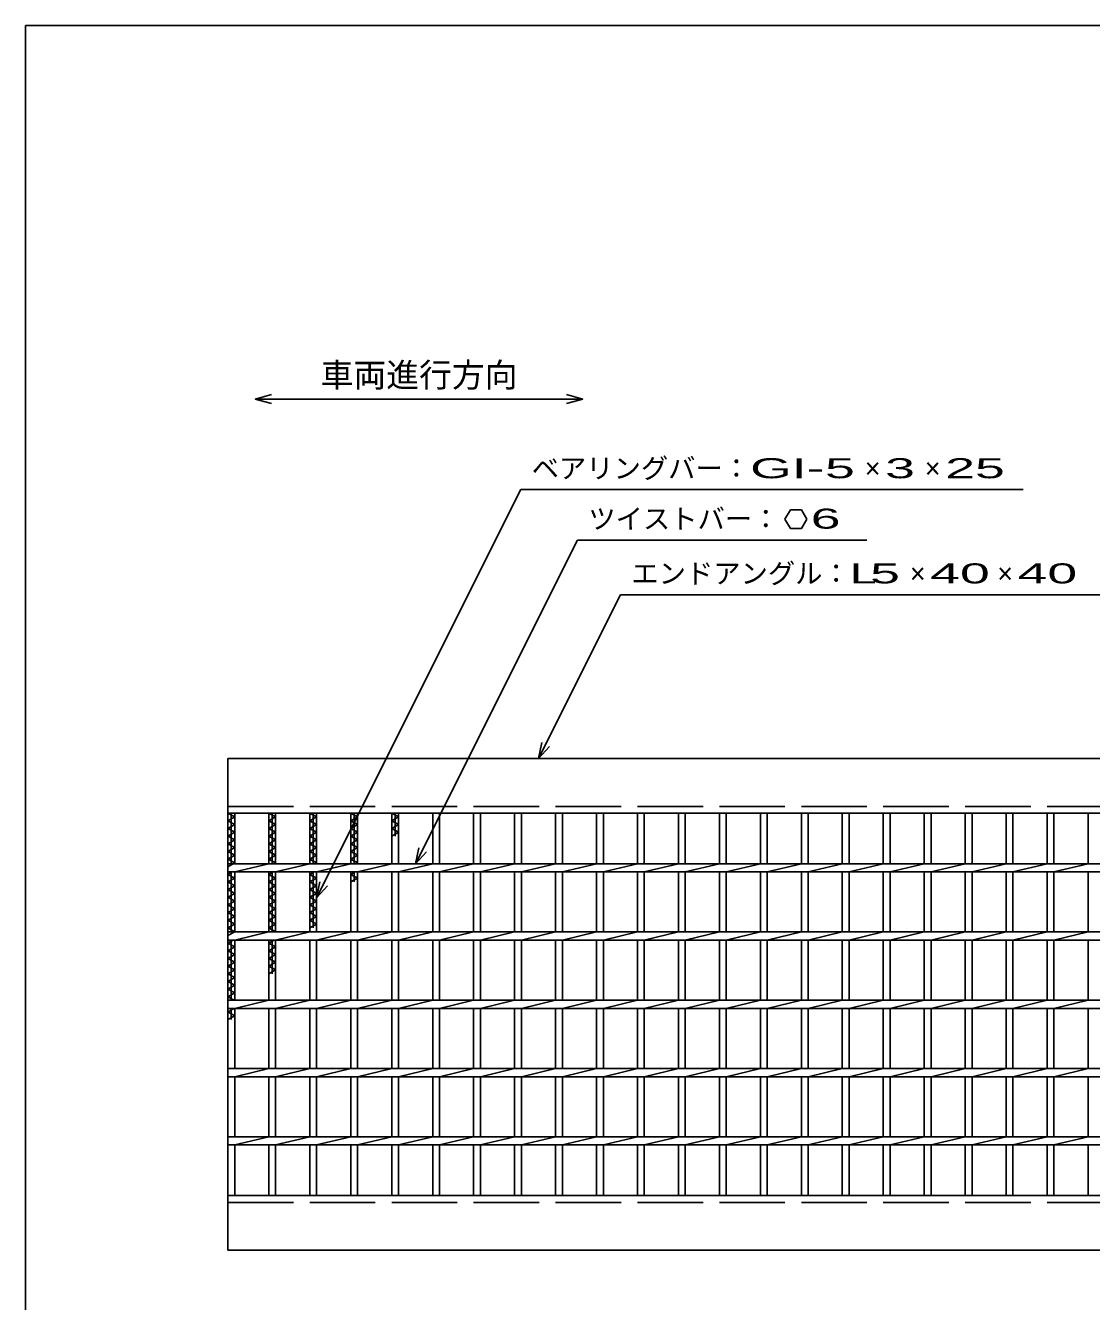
# Model space of a CAD drawing. Units: millimetres, scale not verified. Extents: x -1456 to 1385, y -1026 to 843.
# Drawn here: x -1383 to -602, y -92 to 843 of the extents above; entities that cross this region are included whole.
import ezdxf
from ezdxf.enums import TextEntityAlignment as Align

# ---------------------------------------------------------------- set-up
doc = ezdxf.new("R2010")
doc.units = ezdxf.units.MM
doc.header["$LTSCALE"] = 8
doc.linetypes.add('DASHED', pattern=[7.5, 6, -1.5])
for name, color, linetype, lineweight in [('0_2', 150, 'Continuous', 25), ('16', 3, 'Continuous', 25), ('22', 4, 'Continuous', 25)]:
    doc.layers.add(name, color=color, linetype=linetype, lineweight=lineweight)
doc.styles.add('ベクトル', font='')
doc.styles.get('ベクトル').set_extended_font_data('ベクトル')

msp = doc.modelspace()

# ---------------------------------------------------------------- linework, layer by layer
at = {"layer": '0_2'}
for p, q in [((-1383.2, -917.2), (-1383.2, 842.8)), ((-1383.2, 842.8), (1384.8, 842.8))]:
    msp.add_line(p, q, dxfattribs=at)
at = {"layer": '0_2', "color": 4}
for p, q in [((-1214.97, 569.27), (-1202.97, 572.47)), ((-974.97, 569.27), (-986.97, 572.47)), ((-1202.97, 566.07), (-1214.97, 569.27)), ((-1214.97, 569.27), (-974.97, 569.27)), ((-986.97, 566.07), (-974.97, 569.27))]:
    msp.add_line(p, q, dxfattribs=at)
at = {"layer": '16'}
for p, q in [((-1235, 306), (-240, 306)), ((-1235, 266), (-1235, 306)), ((-240, 266), (-1235, 266)), ((-1235, -14), (-1235, 266)), ((-1235, 266), (-1230, 266)), ((-1230, 263.2), (-1235, 266)), ((-1235, 260.4), (-1230, 263.2)), ((-1232.5, 229), (-1232.5, 266)), ((-1230, 229), (-1230, 266)), ((-1205, 229), (-1205, 266)), ((-1205, 266), (-1200, 266)), ((-1200, 263.2), (-1205, 266)), ((-1205, 260.4), (-1200, 263.2)), ((-1202.5, 229), (-1202.5, 266)), ((-1200, 229), (-1200, 266)), ((-1175, 229), (-1175, 266)), ((-1175, 266), (-1170, 266)), ((-1170, 263.2), (-1175, 266)), ((-1175, 260.4), (-1170, 263.2)), ((-1172.5, 229), (-1172.5, 266)), ((-1170, 229), (-1170, 266)), ((-1145, 229), (-1145, 266)), ((-1145, 266), (-1140, 266)), ((-1140, 263.2), (-1145, 266)), ((-1145, 260.4), (-1140, 263.2)), ((-1142.5, 229), (-1142.5, 266)), ((-1140, 229), (-1140, 266)), ((-1115, 229), (-1115, 266)), ((-1115, 266), (-1110, 266)), ((-1110, 263.2), (-1115, 266)), ((-1115, 260.4), (-1110, 263.2)), ((-1112.5, 249.2), (-1112.5, 266)), ((-1110, 229), (-1110, 266)), ((-1085, 229), (-1085, 266)), ((-1085, 266), (-1080, 266)), ((-1080, 229), (-1080, 266)), ((-1055, 229), (-1055, 266)), ((-1055, 266), (-1050, 266)), ((-1050, 229), (-1050, 266)), ((-1025, 229), (-1025, 266)), ((-1025, 266), (-1020, 266)), ((-1020, 229), (-1020, 266)), ((-995, 229), (-995, 266)), ((-995, 266), (-990, 266)), ((-990, 229), (-990, 266)), ((-965, 229), (-965, 266)), ((-965, 266), (-960, 266)), ((-960, 229), (-960, 266)), ((-935, 229), (-935, 266)), ((-935, 266), (-930, 266)), ((-930, 229), (-930, 266)), ((-905, 229), (-905, 266)), ((-905, 266), (-900, 266)), ((-900, 229), (-900, 266)), ((-875, 229), (-875, 266)), ((-875, 266), (-870, 266)), ((-870, 229), (-870, 266)), ((-845, 229), (-845, 266)), ((-845, 266), (-840, 266)), ((-840, 229), (-840, 266)), ((-815, 229), (-815, 266)), ((-815, 266), (-810, 266)), ((-810, 229), (-810, 266)), ((-785, 229), (-785, 266)), ((-785, 266), (-780, 266)), ((-780, 229), (-780, 266)), ((-755, 229), (-755, 266)), ((-755, 266), (-750, 266)), ((-750, 229), (-750, 266)), ((-725, 229), (-725, 266)), ((-725, 266), (-720, 266)), ((-720, 229), (-720, 266)), ((-695, 229), (-695, 266)), ((-695, 266), (-690, 266)), ((-690, 229), (-690, 266)), ((-665, 229), (-665, 266)), ((-665, 266), (-660, 266)), ((-660, 229), (-660, 266)), ((-635, 229), (-635, 266)), ((-635, 266), (-630, 266)), ((-630, 229), (-630, 266)), ((-605, 229), (-605, 266)), ((-605, 266), (-600, 266)), ((-1230, 257.6), (-1235, 260.4)), ((-1235, 254.8), (-1230, 257.6)), ((-1230, 252), (-1235, 254.8)), ((-1200, 257.6), (-1205, 260.4)), ((-1205, 254.8), (-1200, 257.6)), ((-1200, 252), (-1205, 254.8)), ((-1170, 257.6), (-1175, 260.4)), ((-1175, 254.8), (-1170, 257.6)), ((-1170, 252), (-1175, 254.8)), ((-1140, 257.6), (-1145, 260.4)), ((-1145, 254.8), (-1140, 257.6)), ((-1140, 252), (-1145, 254.8)), ((-1110, 257.6), (-1115, 260.4)), ((-1115, 254.8), (-1110, 257.6)), ((-1110, 252), (-1115, 254.8)), ((-1235, 249.2), (-1230, 252)), ((-1230, 246.4), (-1235, 249.2)), ((-1235, 243.6), (-1230, 246.4)), ((-1230, 240.8), (-1235, 243.6)), ((-1205, 249.2), (-1200, 252)), ((-1200, 246.4), (-1205, 249.2)), ((-1205, 243.6), (-1200, 246.4)), ((-1200, 240.8), (-1205, 243.6)), ((-1175, 249.2), (-1170, 252)), ((-1170, 246.4), (-1175, 249.2)), ((-1175, 243.6), (-1170, 246.4)), ((-1170, 240.8), (-1175, 243.6)), ((-1145, 249.2), (-1140, 252)), ((-1140, 246.4), (-1145, 249.2)), ((-1145, 243.6), (-1140, 246.4)), ((-1140, 240.8), (-1145, 243.6)), ((-1115, 249.2), (-1110, 252)), ((-1235, 238), (-1230, 240.8)), ((-1230, 235.2), (-1235, 238)), ((-1235, 232.4), (-1230, 235.2)), ((-1205, 238), (-1200, 240.8)), ((-1200, 235.2), (-1205, 238)), ((-1205, 232.4), (-1200, 235.2)), ((-1175, 238), (-1170, 240.8)), ((-1170, 235.2), (-1175, 238)), ((-1175, 232.4), (-1170, 235.2)), ((-1145, 238), (-1140, 240.8)), ((-1140, 235.2), (-1145, 238)), ((-1145, 232.4), (-1140, 235.2)), ((-1230, 229.6), (-1235, 232.4)), ((-1235, 226.8), (-1230, 229.6)), ((-1235, 229), (-240, 229)), ((-1235, 223), (-1235, 229)), ((-1230, 223), (-1205, 229)), ((-1200, 229.6), (-1205, 232.4)), ((-1201.07, 229), (-1200, 229.6)), ((-1200, 223), (-1175, 229)), ((-1170, 229.6), (-1175, 232.4)), ((-1171.07, 229), (-1170, 229.6)), ((-1170, 223), (-1145, 229)), ((-1140, 229.6), (-1145, 232.4)), ((-1141.07, 229), (-1140, 229.6)), ((-1140, 223), (-1115, 229)), ((-1110, 223), (-1085, 229)), ((-1080, 223), (-1055, 229)), ((-1050, 223), (-1025, 229)), ((-1020, 223), (-995, 229)), ((-990, 223), (-965, 229)), ((-960, 223), (-935, 229)), ((-930, 223), (-905, 229)), ((-900, 223), (-875, 229)), ((-870, 223), (-845, 229)), ((-840, 223), (-815, 229)), ((-810, 223), (-785, 229)), ((-780, 223), (-755, 229)), ((-750, 223), (-725, 229)), ((-720, 223), (-695, 229)), ((-690, 223), (-665, 229)), ((-660, 223), (-635, 229)), ((-630, 223), (-605, 229)), ((-1235, 223), (-240, 223)), ((-1235, 221.2), (-1231.79, 223)), ((-1230, 218.4), (-1235, 221.2)), ((-1235, 215.6), (-1230, 218.4)), ((-1230, 212.8), (-1235, 215.6)), ((-1232.5, 179), (-1232.5, 223)), ((-1230, 179), (-1230, 223)), ((-1205, 179), (-1205, 223)), ((-1205, 221.2), (-1201.79, 223)), ((-1200, 218.4), (-1205, 221.2)), ((-1205, 215.6), (-1200, 218.4)), ((-1200, 212.8), (-1205, 215.6)), ((-1202.5, 179), (-1202.5, 223)), ((-1200, 179), (-1200, 223)), ((-1175, 179), (-1175, 223)), ((-1175, 221.2), (-1171.79, 223)), ((-1170, 218.4), (-1175, 221.2)), ((-1175, 215.6), (-1170, 218.4)), ((-1170, 212.8), (-1175, 215.6)), ((-1172.5, 182), (-1172.5, 223)), ((-1170, 179), (-1170, 223)), ((-1145, 179), (-1145, 223)), ((-1145, 221.2), (-1141.79, 223)), ((-1140, 218.4), (-1145, 221.2)), ((-1145, 215.6), (-1140, 218.4)), ((-1142.5, 215.6), (-1142.5, 223)), ((-1140, 179), (-1140, 223)), ((-1115, 179), (-1115, 223)), ((-1110, 179), (-1110, 223)), ((-1085, 179), (-1085, 223)), ((-1080, 179), (-1080, 223)), ((-1055, 179), (-1055, 223)), ((-1050, 179), (-1050, 223)), ((-1025, 179), (-1025, 223)), ((-1020, 179), (-1020, 223)), ((-995, 179), (-995, 223)), ((-990, 179), (-990, 223)), ((-965, 179), (-965, 223)), ((-960, 179), (-960, 223)), ((-935, 179), (-935, 223)), ((-930, 179), (-930, 223)), ((-905, 179), (-905, 223)), ((-900, 179), (-900, 223)), ((-875, 179), (-875, 223)), ((-870, 179), (-870, 223)), ((-845, 179), (-845, 223)), ((-840, 179), (-840, 223)), ((-815, 179), (-815, 223)), ((-810, 179), (-810, 223)), ((-785, 179), (-785, 223)), ((-780, 179), (-780, 223)), ((-755, 179), (-755, 223)), ((-750, 179), (-750, 223)), ((-725, 179), (-725, 223)), ((-720, 179), (-720, 223)), ((-695, 179), (-695, 223)), ((-690, 179), (-690, 223)), ((-665, 179), (-665, 223)), ((-660, 179), (-660, 223)), ((-635, 179), (-635, 223)), ((-630, 179), (-630, 223)), ((-605, 179), (-605, 223)), ((-1235, 210), (-1230, 212.8)), ((-1230, 207.2), (-1235, 210)), ((-1235, 204.4), (-1230, 207.2)), ((-1205, 210), (-1200, 212.8)), ((-1200, 207.2), (-1205, 210)), ((-1205, 204.4), (-1200, 207.2)), ((-1175, 210), (-1170, 212.8)), ((-1170, 207.2), (-1175, 210)), ((-1175, 204.4), (-1170, 207.2)), ((-1230, 201.6), (-1235, 204.4)), ((-1235, 198.8), (-1230, 201.6)), ((-1230, 196), (-1235, 198.8)), ((-1200, 201.6), (-1205, 204.4)), ((-1205, 198.8), (-1200, 201.6)), ((-1200, 196), (-1205, 198.8)), ((-1170, 201.6), (-1175, 204.4)), ((-1175, 198.8), (-1170, 201.6)), ((-1170, 196), (-1175, 198.8)), ((-1235, 193.2), (-1230, 196)), ((-1230, 190.4), (-1235, 193.2)), ((-1235, 187.6), (-1230, 190.4)), ((-1230, 184.8), (-1235, 187.6)), ((-1205, 193.2), (-1200, 196)), ((-1200, 190.4), (-1205, 193.2)), ((-1205, 187.6), (-1200, 190.4)), ((-1200, 184.8), (-1205, 187.6)), ((-1175, 193.2), (-1170, 196)), ((-1170, 190.4), (-1175, 193.2)), ((-1175, 187.6), (-1170, 190.4)), ((-1170, 184.8), (-1175, 187.6)), ((-1235, 182), (-1230, 184.8)), ((-1230, 179.2), (-1235, 182)), ((-1235, 176.4), (-1230, 179.2)), ((-1235, 179), (-240, 179)), ((-1235, 173), (-1235, 179)), ((-1230, 173), (-1205, 179)), ((-1205, 182), (-1200, 184.8)), ((-1200, 179.2), (-1205, 182)), ((-1200.36, 179), (-1200, 179.2)), ((-1200, 173), (-1175, 179)), ((-1175, 182), (-1170, 184.8)), ((-1170, 173), (-1145, 179)), ((-1140, 173), (-1115, 179)), ((-1110, 173), (-1085, 179)), ((-1080, 173), (-1055, 179)), ((-1050, 173), (-1025, 179)), ((-1020, 173), (-995, 179)), ((-990, 173), (-965, 179)), ((-960, 173), (-935, 179)), ((-930, 173), (-905, 179)), ((-900, 173), (-875, 179)), ((-870, 173), (-845, 179)), ((-840, 173), (-815, 179)), ((-810, 173), (-785, 179)), ((-780, 173), (-755, 179)), ((-750, 173), (-725, 179)), ((-720, 173), (-695, 179)), ((-690, 173), (-665, 179)), ((-660, 173), (-635, 179)), ((-630, 173), (-605, 179)), ((-1235, 173), (-240, 173)), ((-1235, 170.8), (-1231.07, 173)), ((-1230, 168), (-1235, 170.8)), ((-1232.5, 129), (-1232.5, 173)), ((-1230, 129), (-1230, 173)), ((-1205, 129), (-1205, 173)), ((-1205, 170.8), (-1201.07, 173)), ((-1200, 168), (-1205, 170.8)), ((-1202.5, 148.4), (-1202.5, 173)), ((-1200, 129), (-1200, 173)), ((-1175, 129), (-1175, 173)), ((-1170, 129), (-1170, 173)), ((-1145, 129), (-1145, 173)), ((-1140, 129), (-1140, 173)), ((-1115, 129), (-1115, 173)), ((-1110, 129), (-1110, 173)), ((-1085, 129), (-1085, 173)), ((-1080, 129), (-1080, 173)), ((-1055, 129), (-1055, 173)), ((-1050, 129), (-1050, 173)), ((-1025, 129), (-1025, 173)), ((-1020, 129), (-1020, 173)), ((-995, 129), (-995, 173)), ((-990, 129), (-990, 173)), ((-965, 129), (-965, 173)), ((-960, 129), (-960, 173)), ((-935, 129), (-935, 173)), ((-930, 129), (-930, 173)), ((-905, 129), (-905, 173)), ((-900, 129), (-900, 173)), ((-875, 129), (-875, 173)), ((-870, 129), (-870, 173)), ((-845, 129), (-845, 173)), ((-840, 129), (-840, 173)), ((-815, 129), (-815, 173)), ((-810, 129), (-810, 173)), ((-785, 129), (-785, 173)), ((-780, 129), (-780, 173)), ((-755, 129), (-755, 173)), ((-750, 129), (-750, 173)), ((-725, 129), (-725, 173)), ((-720, 129), (-720, 173)), ((-695, 129), (-695, 173)), ((-690, 129), (-690, 173)), ((-665, 129), (-665, 173)), ((-660, 129), (-660, 173)), ((-635, 129), (-635, 173)), ((-630, 129), (-630, 173)), ((-605, 129), (-605, 173)), ((-1235, 165.2), (-1230, 168)), ((-1230, 162.4), (-1235, 165.2)), ((-1235, 159.6), (-1230, 162.4)), ((-1230, 156.8), (-1235, 159.6)), ((-1205, 165.2), (-1200, 168)), ((-1200, 162.4), (-1205, 165.2)), ((-1205, 159.6), (-1200, 162.4)), ((-1200, 156.8), (-1205, 159.6)), ((-1235, 154), (-1230, 156.8)), ((-1230, 151.2), (-1235, 154)), ((-1235, 148.4), (-1230, 151.2)), ((-1205, 154), (-1200, 156.8)), ((-1200, 151.2), (-1205, 154)), ((-1205, 148.4), (-1200, 151.2)), ((-1230, 145.6), (-1235, 148.4)), ((-1235, 142.8), (-1230, 145.6)), ((-1230, 140), (-1235, 142.8)), ((-1235, 137.2), (-1230, 140)), ((-1230, 134.4), (-1235, 137.2)), ((-1235, 131.6), (-1230, 134.4)), ((-1230.36, 129), (-1235, 131.6)), ((-1235, 129), (-240, 129)), ((-1235, 123), (-1235, 129)), ((-1235, 123), (-240, 123)), ((-1235, 120.4), (-1230.36, 123)), ((-1232.5, 114.8), (-1232.5, 123)), ((-1230, 123), (-1205, 129)), ((-1230, 79), (-1230, 123)), ((-1205, 79), (-1205, 123)), ((-1200, 123), (-1175, 129)), ((-1200, 79), (-1200, 123)), ((-1175, 79), (-1175, 123)), ((-1170, 123), (-1145, 129)), ((-1170, 79), (-1170, 123)), ((-1145, 79), (-1145, 123)), ((-1140, 123), (-1115, 129)), ((-1140, 79), (-1140, 123)), ((-1115, 79), (-1115, 123)), ((-1110, 123), (-1085, 129)), ((-1110, 79), (-1110, 123)), ((-1085, 79), (-1085, 123)), ((-1080, 123), (-1055, 129)), ((-1080, 79), (-1080, 123)), ((-1055, 79), (-1055, 123)), ((-1050, 123), (-1025, 129)), ((-1050, 79), (-1050, 123)), ((-1025, 79), (-1025, 123)), ((-1020, 123), (-995, 129)), ((-1020, 79), (-1020, 123)), ((-995, 79), (-995, 123)), ((-990, 123), (-965, 129)), ((-990, 79), (-990, 123)), ((-965, 79), (-965, 123)), ((-960, 123), (-935, 129)), ((-960, 79), (-960, 123)), ((-935, 79), (-935, 123)), ((-930, 123), (-905, 129)), ((-930, 79), (-930, 123)), ((-905, 79), (-905, 123)), ((-900, 123), (-875, 129)), ((-900, 79), (-900, 123)), ((-875, 79), (-875, 123)), ((-870, 123), (-845, 129)), ((-870, 79), (-870, 123)), ((-845, 79), (-845, 123)), ((-840, 123), (-815, 129)), ((-840, 79), (-840, 123)), ((-815, 79), (-815, 123)), ((-810, 123), (-785, 129)), ((-810, 79), (-810, 123)), ((-785, 79), (-785, 123)), ((-780, 123), (-755, 129)), ((-780, 79), (-780, 123)), ((-755, 79), (-755, 123)), ((-750, 123), (-725, 129)), ((-750, 79), (-750, 123)), ((-725, 79), (-725, 123)), ((-720, 123), (-695, 129)), ((-720, 79), (-720, 123)), ((-695, 79), (-695, 123)), ((-690, 123), (-665, 129)), ((-690, 79), (-690, 123)), ((-665, 79), (-665, 123)), ((-660, 123), (-635, 129)), ((-660, 79), (-660, 123)), ((-635, 79), (-635, 123)), ((-630, 123), (-605, 129)), ((-630, 79), (-630, 123)), ((-605, 79), (-605, 123)), ((-1230, 117.6), (-1235, 120.4)), ((-1235, 114.8), (-1230, 117.6)), ((-1235, 79), (-240, 79)), ((-1235, 73), (-1235, 79)), ((-1230, 73), (-1205, 79)), ((-1200, 73), (-1175, 79)), ((-1170, 73), (-1145, 79)), ((-1140, 73), (-1115, 79)), ((-1110, 73), (-1085, 79)), ((-1080, 73), (-1055, 79)), ((-1050, 73), (-1025, 79)), ((-1020, 73), (-995, 79)), ((-990, 73), (-965, 79)), ((-960, 73), (-935, 79)), ((-930, 73), (-905, 79)), ((-900, 73), (-875, 79)), ((-870, 73), (-845, 79)), ((-840, 73), (-815, 79)), ((-810, 73), (-785, 79)), ((-780, 73), (-755, 79)), ((-750, 73), (-725, 79)), ((-720, 73), (-695, 79)), ((-690, 73), (-665, 79)), ((-660, 73), (-635, 79)), ((-630, 73), (-605, 79)), ((-1235, 73), (-240, 73)), ((-1230, 29), (-1230, 73)), ((-1205, 29), (-1205, 73)), ((-1200, 29), (-1200, 73)), ((-1175, 29), (-1175, 73)), ((-1170, 29), (-1170, 73)), ((-1145, 29), (-1145, 73)), ((-1140, 29), (-1140, 73)), ((-1115, 29), (-1115, 73)), ((-1110, 29), (-1110, 73)), ((-1085, 29), (-1085, 73)), ((-1080, 29), (-1080, 73)), ((-1055, 29), (-1055, 73)), ((-1050, 29), (-1050, 73)), ((-1025, 29), (-1025, 73)), ((-1020, 29), (-1020, 73)), ((-995, 29), (-995, 73)), ((-990, 29), (-990, 73)), ((-965, 29), (-965, 73)), ((-960, 29), (-960, 73)), ((-935, 29), (-935, 73)), ((-930, 29), (-930, 73)), ((-905, 29), (-905, 73)), ((-900, 29), (-900, 73)), ((-875, 29), (-875, 73)), ((-870, 29), (-870, 73)), ((-845, 29), (-845, 73)), ((-840, 29), (-840, 73)), ((-815, 29), (-815, 73)), ((-810, 29), (-810, 73)), ((-785, 29), (-785, 73)), ((-780, 29), (-780, 73)), ((-755, 29), (-755, 73)), ((-750, 29), (-750, 73)), ((-725, 29), (-725, 73)), ((-720, 29), (-720, 73)), ((-695, 29), (-695, 73)), ((-690, 29), (-690, 73)), ((-665, 29), (-665, 73)), ((-660, 29), (-660, 73)), ((-635, 29), (-635, 73)), ((-630, 29), (-630, 73)), ((-605, 29), (-605, 73)), ((-1235, 29), (-240, 29)), ((-1235, 23), (-1235, 29)), ((-1230, 23), (-1205, 29)), ((-1200, 23), (-1175, 29)), ((-1170, 23), (-1145, 29)), ((-1140, 23), (-1115, 29)), ((-1110, 23), (-1085, 29)), ((-1080, 23), (-1055, 29)), ((-1050, 23), (-1025, 29)), ((-1020, 23), (-995, 29)), ((-990, 23), (-965, 29)), ((-960, 23), (-935, 29)), ((-930, 23), (-905, 29)), ((-900, 23), (-875, 29)), ((-870, 23), (-845, 29)), ((-840, 23), (-815, 29)), ((-810, 23), (-785, 29)), ((-780, 23), (-755, 29)), ((-750, 23), (-725, 29)), ((-720, 23), (-695, 29)), ((-690, 23), (-665, 29)), ((-660, 23), (-635, 29)), ((-630, 23), (-605, 29)), ((-1235, 23), (-240, 23)), ((-1230, -14), (-1230, 23)), ((-1205, -14), (-1205, 23)), ((-1200, -14), (-1200, 23)), ((-1175, -14), (-1175, 23)), ((-1170, -14), (-1170, 23)), ((-1145, -14), (-1145, 23)), ((-1140, -14), (-1140, 23)), ((-1115, -14), (-1115, 23)), ((-1110, -14), (-1110, 23)), ((-1085, -14), (-1085, 23)), ((-1080, -14), (-1080, 23)), ((-1055, -14), (-1055, 23)), ((-1050, -14), (-1050, 23)), ((-1025, -14), (-1025, 23)), ((-1020, -14), (-1020, 23)), ((-995, -14), (-995, 23)), ((-990, -14), (-990, 23)), ((-965, -14), (-965, 23)), ((-960, -14), (-960, 23)), ((-935, -14), (-935, 23)), ((-930, -14), (-930, 23)), ((-905, -14), (-905, 23)), ((-900, -14), (-900, 23)), ((-875, -14), (-875, 23)), ((-870, -14), (-870, 23)), ((-845, -14), (-845, 23)), ((-840, -14), (-840, 23)), ((-815, -14), (-815, 23)), ((-810, -14), (-810, 23)), ((-785, -14), (-785, 23)), ((-780, -14), (-780, 23)), ((-755, -14), (-755, 23)), ((-750, -14), (-750, 23)), ((-725, -14), (-725, 23)), ((-720, -14), (-720, 23)), ((-695, -14), (-695, 23)), ((-690, -14), (-690, 23)), ((-665, -14), (-665, 23)), ((-660, -14), (-660, 23)), ((-635, -14), (-635, 23)), ((-630, -14), (-630, 23)), ((-605, -14), (-605, 23)), ((-1235, -14), (-240, -14)), ((-1235, -54), (-1235, -14)), ((-1235, -14), (-1230, -14)), ((-1205, -14), (-1200, -14)), ((-1175, -14), (-1170, -14)), ((-1145, -14), (-1140, -14)), ((-1115, -14), (-1110, -14)), ((-1085, -14), (-1080, -14)), ((-1055, -14), (-1050, -14)), ((-1025, -14), (-1020, -14)), ((-995, -14), (-990, -14)), ((-965, -14), (-960, -14)), ((-935, -14), (-930, -14)), ((-905, -14), (-900, -14)), ((-875, -14), (-870, -14)), ((-845, -14), (-840, -14)), ((-815, -14), (-810, -14)), ((-785, -14), (-780, -14)), ((-755, -14), (-750, -14)), ((-725, -14), (-720, -14)), ((-695, -14), (-690, -14)), ((-665, -14), (-660, -14)), ((-635, -14), (-630, -14)), ((-605, -14), (-600, -14)), ((-240, -54), (-1235, -54))]:
    msp.add_line(p, q, dxfattribs=at)
at = {"layer": '16', "linetype": 'DASHED'}
for p, q in [((-1235, 271), (-240, 271)), ((-1235, -19), (-240, -19))]:
    msp.add_line(p, q, dxfattribs=at)
at = {"layer": '22'}
for p, q in [((-1170, 204), (-1020.5, 503)), ((-1020.5, 503), (-652.5, 503)), ((-823, 488.21), (-827, 481.28)), ((-815, 488.21), (-823, 488.21)), ((-811, 481.2), (-815, 488.21)), ((-827, 481.28), (-823, 474.36)), ((-815, 474.36), (-811, 481.28)), ((-823, 474.36), (-815, 474.36)), ((-1097.5, 229), (-979, 466)), ((-979, 466), (-767, 466)), ((-1007.5, 306), (-947.5, 426)), ((-947.5, 426), (-595.5, 426)), ((-1007.5, 306), (-1005.1, 317.68)), ((-1007.5, 306), (-999.5, 314.8)), ((-1097.5, 229), (-1095.1, 240.68)), ((-1097.5, 229), (-1089.5, 237.8)), ((-1170, 204), (-1167.6, 215.68)), ((-1170, 204), (-1162, 212.8))]:
    msp.add_line(p, q, dxfattribs=at)

# ---------------------------------------------------------------- texts
at = {"layer": '0_2', "color": 2, "style": 'ベクトル'}
msp.add_text('車両進行方向', height=17.6, dxfattribs=at).set_placement((-1166.97, 586.87), align=Align.MIDDLE_LEFT)
at = {"layer": '22', "color": 2, "style": 'ベクトル'}
for s, p in [('ベアリングバー：', (-1012.5, 518.6)), ('×', (-768.5, 518.6)), ('×', (-724.5, 518.6)), ('ツイストバー：', (-971, 481.6)), ('エンドアングル：', (-939.5, 441.6)), ('×', (-735.5, 441.6)), ('×', (-671.5, 441.6))]:
    msp.add_text(s, height=14.66, dxfattribs=at).set_placement(p, align=Align.MIDDLE_LEFT)
for s, width, p in [('GI-', 2, (-852.5, 518.6)), (' 5 ', 2, (-808.5, 518.6)), (' 3 ', 2, (-764.5, 518.6)), (' 25 ', 2, (-720.5, 518.6)), (' 6 ', 2, (-819, 481.68)), ('L', 1.8, (-779.5, 441.6)), (' 5 ', 2, (-775.5, 441.6)), (' 40 ', 2, (-731.5, 441.6)), (' 40 ', 2, (-667.5, 441.6))]:
    msp.add_text(s, height=14.66, dxfattribs=dict(at, width=width)).set_placement(p, align=Align.MIDDLE_LEFT)

doc.saveas('drawing.dxf')
